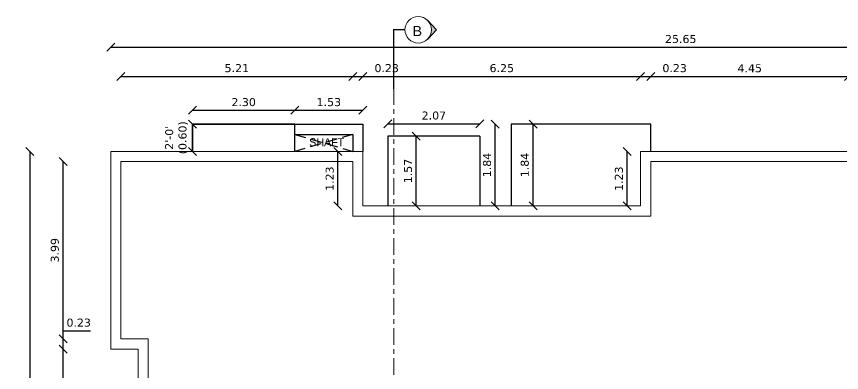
# Model space of a CAD drawing. Header units: metres. Extents: x 617 to 1370, y 693 to 852.
# Drawn here: x 1058.52 to 1077.08, y 835.45 to 843.46 of the extents above; entities that cross this region are included whole.
import ezdxf

# ---------------------------------------------------------------- set-up
doc = ezdxf.new("R2010")
doc.units = ezdxf.units.M
doc.header["$MEASUREMENT"] = 0
doc.header["$PDMODE"] = 2
doc.header["$PDSIZE"] = 50
doc.linetypes.add('CENTER', pattern=[2, 1.25, -0.25, 0.25, -0.25])
doc.linetypes.add('HIDDEN', pattern=[0.375, 0.25, -0.125])
doc.layers.get('0').update_dxf_attribs({"lineweight": 0})
doc.layers.get('Defpoints').update_dxf_attribs({"lineweight": 0})
doc.layers.add('ABOVE', color=250, linetype='HIDDEN')
doc.layers.add('window', color=252, linetype='Continuous')
for name, color, linetype, lineweight in [('ED', 30, 'Continuous', 0), ('ROOM TEXT', 7, 'Continuous', 0), ('SECLINE', 2, 'CENTER', 0), ('wall', 7, 'Continuous', 0)]:
    doc.layers.add(name, color=color, linetype=linetype, lineweight=lineweight)
doc.styles.add('GRIDTEXT', font='arial.ttf', dxfattribs={"height": 6})
doc.styles.get("Standard").update_dxf_attribs({"font": 'verdana.ttf', "height": 0.18})
doc.styles.add('UATEXT', font='GOTHIC.TTF')
doc.dimstyles.new('ED', dxfattribs={"dimscale": 0, "dimtxt": 0.18, "dimasz": 0.18, "dimexe": 0, "dimexo": 0, "dimgap": 0.09, "dimtad": 1, "dimtoh": 1, "dimzin": 3, "dimdsep": 46, "dimtxsty": 'Standard', "dimblk": 'OBLIQUE', "dimcen": 0.09, "dimse1": 1, "dimse2": 1, "dimclrd": 251, "dimclrt": 30, "dimadec": 0, "dimazin": 0, "dimtfac": 1, "dimtmove": 0, "dimatfit": 3, "dimldrblk": 'ARCHTICK', "dimfxl": 1, "dimtolj": 1, "dimtzin": 0, "dimarcsym": 0})

# ---------------------------------------------------------------- blocks, each defined once
blk = doc.blocks.new('_Oblique')
at = {"color": 0, "linetype": 'ByBlock', "lineweight": -2}
blk.add_line((-0.5, -0.5), (0.5, 0.5), dxfattribs=at)
blk = doc.blocks.new('*D238')
at = {"layer": 'Defpoints', "color": 0}
for p in [(1066.08, 842.112), (1060.867, 840.195), (1066.08, 840.195)]:
    blk.add_point(p, dxfattribs=at)
at = {"layer": 'ED', "color": 251, "lineweight": -2}
blk.add_line((1060.867, 842.112), (1066.08, 842.112), dxfattribs=at)
at = {"layer": 'ED', "color": 251, "lineweight": -2, "xscale": 0.18, "yscale": 0.18, "zscale": 0.18, "rotation": 180}
blk.add_blockref('_Oblique', (1060.867, 842.112), dxfattribs=at)
at = {"layer": 'ED', "color": 251, "lineweight": -2, "xscale": 0.18, "yscale": 0.18, "zscale": 0.18}
blk.add_blockref('_Oblique', (1066.08, 842.112), dxfattribs=at)
at = {"layer": 'ED', "color": 30, "insert": (1063.473, 842.296), "char_height": 0.18, "attachment_point": 5}
blk.add_mtext('\\A1;5.21', dxfattribs=at)
blk = doc.blocks.new('_ArchTick')
at = {"color": 0, "const_width": 0.15}
blk.add_lwpolyline([(-0.5, -0.5), (0.5, 0.5)], dxfattribs=at)
blk = doc.blocks.new('*D239')
at = {"layer": 'Defpoints', "color": 0}
for p in [(1066.31, 842.112), (1066.31, 840.425), (1066.08, 840.195)]:
    blk.add_point(p, dxfattribs=at)
at = {"layer": 'ED', "color": 251, "lineweight": -2}
for p, q in [((1066.08, 842.112), (1066.31, 842.112)), ((1066.31, 842.112), (1067.197, 842.112))]:
    blk.add_line(p, q, dxfattribs=at)
at = {"layer": 'ED', "color": 251, "lineweight": -2, "xscale": 0.18, "yscale": 0.18, "zscale": 0.18, "rotation": 180}
blk.add_blockref('_Oblique', (1066.08, 842.112), dxfattribs=at)
at = {"layer": 'ED', "color": 251, "lineweight": -2, "xscale": 0.18, "yscale": 0.18, "zscale": 0.18}
blk.add_blockref('_Oblique', (1066.31, 842.112), dxfattribs=at)
at = {"layer": 'ED', "color": 30, "insert": (1066.844, 842.296), "char_height": 0.18, "attachment_point": 5}
blk.add_mtext('\\A1;0.23', dxfattribs=at)
blk = doc.blocks.new('*D240')
at = {"layer": 'Defpoints', "color": 0}
for p in [(1072.558, 842.112), (1066.31, 840.425), (1072.558, 840.425)]:
    blk.add_point(p, dxfattribs=at)
at = {"layer": 'ED', "color": 251, "lineweight": -2}
blk.add_line((1066.31, 842.112), (1072.558, 842.112), dxfattribs=at)
at = {"layer": 'ED', "color": 251, "lineweight": -2, "xscale": 0.18, "yscale": 0.18, "zscale": 0.18, "rotation": 180}
blk.add_blockref('_Oblique', (1066.31, 842.112), dxfattribs=at)
at = {"layer": 'ED', "color": 251, "lineweight": -2, "xscale": 0.18, "yscale": 0.18, "zscale": 0.18}
blk.add_blockref('_Oblique', (1072.558, 842.112), dxfattribs=at)
at = {"layer": 'ED', "color": 30, "insert": (1069.434, 842.296), "char_height": 0.18, "attachment_point": 5}
blk.add_mtext('\\A1;6.25', dxfattribs=at)
blk = doc.blocks.new('*D241')
at = {"layer": 'Defpoints', "color": 0}
for p in [(1072.788, 842.112), (1072.558, 840.425), (1072.788, 840.195)]:
    blk.add_point(p, dxfattribs=at)
at = {"layer": 'ED', "color": 251, "lineweight": -2}
for p, q in [((1072.558, 842.112), (1072.788, 842.112)), ((1072.788, 842.112), (1073.675, 842.112))]:
    blk.add_line(p, q, dxfattribs=at)
at = {"layer": 'ED', "color": 251, "lineweight": -2, "xscale": 0.18, "yscale": 0.18, "zscale": 0.18, "rotation": 180}
blk.add_blockref('_Oblique', (1072.558, 842.112), dxfattribs=at)
at = {"layer": 'ED', "color": 251, "lineweight": -2, "xscale": 0.18, "yscale": 0.18, "zscale": 0.18}
blk.add_blockref('_Oblique', (1072.788, 842.112), dxfattribs=at)
at = {"layer": 'ED', "color": 30, "insert": (1073.322, 842.296), "char_height": 0.18, "attachment_point": 5}
blk.add_mtext('\\A1;0.23', dxfattribs=at)
blk = doc.blocks.new('*D242')
at = {"layer": 'Defpoints', "color": 0}
for p in [(1077.235, 842.112), (1072.788, 840.195), (1077.235, 840.195)]:
    blk.add_point(p, dxfattribs=at)
at = {"layer": 'ED', "color": 251, "lineweight": -2}
blk.add_line((1072.788, 842.112), (1077.235, 842.112), dxfattribs=at)
at = {"layer": 'ED', "color": 251, "lineweight": -2, "xscale": 0.18, "yscale": 0.18, "zscale": 0.18, "rotation": 180}
blk.add_blockref('_Oblique', (1072.788, 842.112), dxfattribs=at)
at = {"layer": 'ED', "color": 251, "lineweight": -2, "xscale": 0.18, "yscale": 0.18, "zscale": 0.18}
blk.add_blockref('_Oblique', (1077.235, 842.112), dxfattribs=at)
at = {"layer": 'ED', "color": 30, "insert": (1075.012, 842.294), "char_height": 0.18, "attachment_point": 5}
blk.add_mtext('\\A1;4.45', dxfattribs=at)
blk = doc.blocks.new('*D60')
at = {"layer": 'Defpoints', "color": 0}
for p in [(1086.282, 842.767), (1060.637, 842.112), (1086.282, 842.112)]:
    blk.add_point(p, dxfattribs=at)
at = {"layer": 'ED', "color": 251, "lineweight": -2}
blk.add_line((1060.637, 842.767), (1086.282, 842.767), dxfattribs=at)
at = {"layer": 'ED', "color": 251, "lineweight": -2, "xscale": 0.18, "yscale": 0.18, "zscale": 0.18, "rotation": 180}
blk.add_blockref('_Oblique', (1060.637, 842.767), dxfattribs=at)
at = {"layer": 'ED', "color": 251, "lineweight": -2, "xscale": 0.18, "yscale": 0.18, "zscale": 0.18}
blk.add_blockref('_Oblique', (1086.282, 842.767), dxfattribs=at)
at = {"layer": 'ED', "color": 30, "insert": (1073.459, 842.951), "char_height": 0.18, "attachment_point": 5}
blk.add_mtext('\\A1;25.65', dxfattribs=at)
blk = doc.blocks.new('*D249')
at = {"layer": 'Defpoints', "color": 0}
for p in [(1059.563, 835.978), (1060.637, 835.978), (1061.48, 826.126)]:
    blk.add_point(p, dxfattribs=at)
at = {"layer": 'ED', "color": 251, "lineweight": -2}
blk.add_line((1059.563, 826.126), (1059.563, 835.978), dxfattribs=at)
at = {"layer": 'ED', "color": 251, "lineweight": -2, "xscale": 0.18, "yscale": 0.18, "zscale": 0.18}
for p, rotation in [((1059.563, 835.978), 90), ((1059.563, 826.126), 270)]:
    blk.add_blockref('_Oblique', p, dxfattribs=dict(at, rotation=rotation))
at = {"layer": 'ED', "color": 30, "insert": (1059.378, 831.052), "char_height": 0.18, "attachment_point": 5, "rotation": 90}
blk.add_mtext('\\A1;9.85', dxfattribs=at)
blk = doc.blocks.new('*D250')
at = {"layer": 'Defpoints', "color": 0}
for p in [(1059.563, 836.208), (1060.867, 836.208), (1060.637, 835.978)]:
    blk.add_point(p, dxfattribs=at)
at = {"layer": 'ED', "color": 251, "lineweight": -2}
for p, q in [((1059.563, 836.208), (1059.563, 836.388)), ((1059.563, 836.388), (1060.18, 836.388)), ((1059.563, 835.978), (1059.563, 836.208))]:
    blk.add_line(p, q, dxfattribs=at)
at = {"layer": 'ED', "color": 251, "lineweight": -2, "xscale": 0.18, "yscale": 0.18, "zscale": 0.18}
for p, rotation in [((1059.563, 836.208), 90), ((1059.563, 835.978), 270)]:
    blk.add_blockref('_Oblique', p, dxfattribs=dict(at, rotation=rotation))
at = {"layer": 'ED', "color": 30, "insert": (1059.916, 836.572), "char_height": 0.18, "attachment_point": 5}
blk.add_mtext('\\A1;0.23', dxfattribs=at)
blk = doc.blocks.new('*D251')
at = {"layer": 'Defpoints', "color": 0}
for p in [(1059.563, 840.195), (1060.867, 840.195), (1060.867, 836.208)]:
    blk.add_point(p, dxfattribs=at)
at = {"layer": 'ED', "color": 251, "lineweight": -2}
blk.add_line((1059.563, 836.208), (1059.563, 840.195), dxfattribs=at)
at = {"layer": 'ED', "color": 251, "lineweight": -2, "xscale": 0.18, "yscale": 0.18, "zscale": 0.18}
for p, rotation in [((1059.563, 840.195), 90), ((1059.563, 836.208), 270)]:
    blk.add_blockref('_Oblique', p, dxfattribs=dict(at, rotation=rotation))
at = {"layer": 'ED', "color": 30, "insert": (1059.379, 838.201), "char_height": 0.18, "attachment_point": 5, "rotation": 90}
blk.add_mtext('\\A1;3.99', dxfattribs=at)
blk = doc.blocks.new('*D61')
at = {"layer": 'Defpoints', "color": 0}
for p in [(1059.563, 840.425), (1058.818, 825.896), (1059.563, 825.896)]:
    blk.add_point(p, dxfattribs=at)
at = {"layer": 'ED', "color": 251, "lineweight": -2}
blk.add_line((1058.818, 840.425), (1058.818, 825.896), dxfattribs=at)
at = {"layer": 'ED', "color": 251, "lineweight": -2, "xscale": 0.18, "yscale": 0.18, "zscale": 0.18}
for p, rotation in [((1058.818, 840.425), 90), ((1058.818, 825.896), 270)]:
    blk.add_blockref('_Oblique', p, dxfattribs=dict(at, rotation=rotation))
at = {"layer": 'ED', "color": 30, "insert": (1058.635, 833.16), "char_height": 0.18, "attachment_point": 5, "rotation": 90}
blk.add_mtext('\\A1;14.53', dxfattribs=at)
blk = doc.blocks.new('*D262')
at = {"layer": 'Defpoints', "color": 0}
for p in [(1072.253, 840.425), (1072.558, 840.425), (1072.558, 839.198)]:
    blk.add_point(p, dxfattribs=at)
at = {"layer": 'ED', "color": 251, "lineweight": -2}
blk.add_line((1072.253, 839.198), (1072.253, 840.425), dxfattribs=at)
at = {"layer": 'ED', "color": 251, "lineweight": -2, "xscale": 0.18, "yscale": 0.18, "zscale": 0.18}
for p, rotation in [((1072.253, 840.425), 90), ((1072.253, 839.198), 270)]:
    blk.add_blockref('_Oblique', p, dxfattribs=dict(at, rotation=rotation))
at = {"layer": 'ED', "color": 30, "insert": (1072.069, 839.811), "char_height": 0.18, "attachment_point": 5, "rotation": 90}
blk.add_mtext('\\A1;1.23', dxfattribs=at)
blk = doc.blocks.new('*D267')
at = {"layer": 'Defpoints', "color": 0}
for p in [(1064.777, 841.349), (1062.478, 841.038), (1064.777, 841.038)]:
    blk.add_point(p, dxfattribs=at)
at = {"layer": 'ED', "color": 251, "lineweight": -2}
blk.add_line((1062.478, 841.349), (1064.777, 841.349), dxfattribs=at)
at = {"layer": 'ED', "color": 251, "lineweight": -2, "xscale": 0.18, "yscale": 0.18, "zscale": 0.18, "rotation": 180}
blk.add_blockref('_Oblique', (1062.478, 841.349), dxfattribs=at)
at = {"layer": 'ED', "color": 251, "lineweight": -2, "xscale": 0.18, "yscale": 0.18, "zscale": 0.18}
blk.add_blockref('_Oblique', (1064.777, 841.349), dxfattribs=at)
at = {"layer": 'ED', "color": 30, "insert": (1063.627, 841.532), "char_height": 0.18, "attachment_point": 5}
blk.add_mtext('\\A1;2.30', dxfattribs=at)
blk = doc.blocks.new('*D66')
at = {"layer": 'Defpoints', "color": 0}
for p in [(1066.31, 841.349), (1064.777, 841.038), (1066.31, 840.425)]:
    blk.add_point(p, dxfattribs=at)
at = {"layer": 'ED', "color": 251, "lineweight": -2}
blk.add_line((1064.777, 841.349), (1066.31, 841.349), dxfattribs=at)
at = {"layer": 'ED', "color": 251, "lineweight": -2, "xscale": 0.18, "yscale": 0.18, "zscale": 0.18, "rotation": 180}
blk.add_blockref('_Oblique', (1064.777, 841.349), dxfattribs=at)
at = {"layer": 'ED', "color": 251, "lineweight": -2, "xscale": 0.18, "yscale": 0.18, "zscale": 0.18}
blk.add_blockref('_Oblique', (1066.31, 841.349), dxfattribs=at)
at = {"layer": 'ED', "color": 30, "insert": (1065.543, 841.532), "char_height": 0.18, "attachment_point": 5}
blk.add_mtext('\\A1;1.53', dxfattribs=at)
blk = doc.blocks.new('*D270')
at = {"layer": 'Defpoints', "color": 0}
for p in [(1069.645, 841.038), (1070.136, 841.038), (1069.645, 839.198)]:
    blk.add_point(p, dxfattribs=at)
at = {"layer": 'ED', "color": 251, "lineweight": -2}
blk.add_line((1070.136, 839.198), (1070.136, 841.038), dxfattribs=at)
at = {"layer": 'ED', "color": 251, "lineweight": -2, "xscale": 0.18, "yscale": 0.18, "zscale": 0.18}
for p, rotation in [((1070.136, 841.038), 90), ((1070.136, 839.198), 270)]:
    blk.add_blockref('_Oblique', p, dxfattribs=dict(at, rotation=rotation))
at = {"layer": 'ED', "color": 30, "insert": (1069.952, 840.118), "char_height": 0.18, "attachment_point": 5, "rotation": 90}
blk.add_mtext('\\A1;1.84', dxfattribs=at)
blk = doc.blocks.new('*D271')
at = {"layer": 'Defpoints', "color": 0}
for p in [(1065.747, 840.425), (1066.31, 840.425), (1066.31, 839.198)]:
    blk.add_point(p, dxfattribs=at)
at = {"layer": 'ED', "color": 251, "lineweight": -2}
blk.add_line((1065.747, 839.198), (1065.747, 840.425), dxfattribs=at)
at = {"layer": 'ED', "color": 251, "lineweight": -2, "xscale": 0.18, "yscale": 0.18, "zscale": 0.18}
for p, rotation in [((1065.747, 840.425), 90), ((1065.747, 839.198), 270)]:
    blk.add_blockref('_Oblique', p, dxfattribs=dict(at, rotation=rotation))
at = {"layer": 'ED', "color": 30, "insert": (1065.563, 839.811), "char_height": 0.18, "attachment_point": 5, "rotation": 90}
blk.add_mtext('\\A1;1.23', dxfattribs=at)
blk = doc.blocks.new('*D57')
at = {"layer": 'Defpoints', "color": 0}
for p in [(1067.508, 840.77), (1067.612, 840.77), (1067.612, 839.198)]:
    blk.add_point(p, dxfattribs=at)
at = {"layer": 'ED', "color": 251, "lineweight": -2}
blk.add_line((1067.508, 839.198), (1067.508, 840.77), dxfattribs=at)
at = {"layer": 'ED', "color": 251, "lineweight": -2, "xscale": 0.18, "yscale": 0.18, "zscale": 0.18}
for p, rotation in [((1067.508, 840.77), 90), ((1067.508, 839.198), 270)]:
    blk.add_blockref('_Oblique', p, dxfattribs=dict(at, rotation=rotation))
at = {"layer": 'ED', "color": 30, "insert": (1067.325, 839.984), "char_height": 0.18, "attachment_point": 5, "rotation": 90}
blk.add_mtext('\\A1;1.57', dxfattribs=at)
blk = doc.blocks.new('*D58')
at = {"layer": 'Defpoints', "color": 0}
for p in [(1068.941, 841.046), (1066.871, 840.77), (1068.941, 840.77)]:
    blk.add_point(p, dxfattribs=at)
at = {"layer": 'window', "color": 251, "lineweight": -2}
blk.add_line((1066.871, 841.046), (1068.941, 841.046), dxfattribs=at)
at = {"layer": 'window', "color": 251, "lineweight": -2, "xscale": 0.18, "yscale": 0.18, "zscale": 0.18, "rotation": 180}
blk.add_blockref('_Oblique', (1066.871, 841.046), dxfattribs=at)
at = {"layer": 'window', "color": 251, "lineweight": -2, "xscale": 0.18, "yscale": 0.18, "zscale": 0.18}
blk.add_blockref('_Oblique', (1068.941, 841.046), dxfattribs=at)
at = {"layer": 'window', "color": 30, "insert": (1067.906, 841.23), "char_height": 0.18, "attachment_point": 5}
blk.add_mtext('\\A1;2.07', dxfattribs=at)
blk = doc.blocks.new('*D59')
at = {"layer": 'Defpoints', "color": 0}
for p in [(1069.287, 841.038), (1069.492, 841.038), (1069.492, 839.198)]:
    blk.add_point(p, dxfattribs=at)
at = {"layer": 'ED', "color": 251, "lineweight": -2}
blk.add_line((1069.287, 839.198), (1069.287, 841.038), dxfattribs=at)
at = {"layer": 'ED', "color": 251, "lineweight": -2, "xscale": 0.18, "yscale": 0.18, "zscale": 0.18}
for p, rotation in [((1069.287, 841.038), 90), ((1069.287, 839.198), 270)]:
    blk.add_blockref('_Oblique', p, dxfattribs=dict(at, rotation=rotation))
at = {"layer": 'ED', "color": 30, "insert": (1069.103, 840.118), "char_height": 0.18, "attachment_point": 5, "rotation": 90}
blk.add_mtext('\\A1;1.84', dxfattribs=at)
blk = doc.blocks.new('*D86')
at = {"layer": 'Defpoints', "color": 0}
for p in [(1062.287, 841.038), (1062.478, 841.038), (1062.287, 840.425)]:
    blk.add_point(p, dxfattribs=at)
at = {"layer": 'ED', "color": 251, "lineweight": -2}
blk.add_line((1062.478, 840.425), (1062.478, 841.038), dxfattribs=at)
at = {"layer": 'ED', "color": 251, "lineweight": -2, "xscale": 0.18, "yscale": 0.18, "zscale": 0.18}
for p, rotation in [((1062.478, 841.038), 90), ((1062.478, 840.425), 270)]:
    blk.add_blockref('_Oblique', p, dxfattribs=dict(at, rotation=rotation))
at = {"layer": 'ED', "color": 30, "insert": (1062.117, 840.731), "char_height": 0.18, "attachment_point": 5, "rotation": 90}
blk.add_mtext("\\A1;2'-0'\\P(0.60)  ", dxfattribs=at)

msp = doc.modelspace()

# ---------------------------------------------------------------- hatches: boundary and pattern name
at = {"layer": 'SECLINE'}
msp.add_hatch(color=41, dxfattribs=at).paths.add_polyline_path([(1067.965, 843.16), (1067.78, 842.965, 0.372105), (1067.78, 843.355)])

# ---------------------------------------------------------------- linework, layer by layer
at = {"layer": 'ABOVE'}
for p, q in [((1064.777, 840.808), (1066.08, 840.425)), ((1066.08, 840.808), (1064.777, 840.425))]:
    msp.add_line(p, q, dxfattribs=at)
at = {"layer": 'SECLINE', "color": 41, "linetype": 'Continuous'}
for q in [(1067.76, 843.376), (1067.76, 842.944)]:
    msp.add_line((1067.965, 843.16), q, dxfattribs=at)
at = {"layer": 'SECLINE', "linetype": 'CENTER', "ltscale": 0.3}
msp.add_line((1067.003, 823.923), (1067.003, 841.829), dxfattribs=at)
at = {"layer": 'SECLINE', "linetype": 'CENTER', "ltscale": 0.3, "const_width": 0.0303}
msp.add_lwpolyline([(1067.256, 843.16), (1067.003, 843.16), (1067.003, 841.829)], dxfattribs=at)
at = {"layer": 'SECLINE', "color": 41, "linetype": 'Continuous'}
msp.add_circle((1067.554, 843.16), 0.298, dxfattribs=at)
msp.add_circle((1067.554, 843.16), 0.298, dxfattribs=at)
at = {"layer": 'wall', "color": 1}
for p, q in [((1064.777, 840.425), (1064.777, 840.808)), ((1072.788, 840.425), (1077.007, 840.425))]:
    msp.add_line(p, q, dxfattribs=at)
for points in [[(1075.548, 825.896), (1083.215, 825.896), (1083.215, 826.51), (1086.282, 826.51), (1086.282, 840.425), (1079.957, 840.424), (1079.957, 836.208), (1077.465, 836.208), (1077.465, 840.425), (1072.558, 840.425), (1072.558, 839.198), (1066.31, 839.198), (1066.31, 840.425), (1060.637, 840.425), (1060.637, 835.978), (1061.25, 835.978), (1061.25, 832.221), (1061.25, 825.896), (1072.558, 825.896)], [(1086.052, 828.499), (1086.052, 840.195), (1080.187, 840.194), (1080.187, 835.978), (1077.235, 835.978), (1077.235, 840.195), (1072.788, 840.195), (1072.788, 838.968), (1066.08, 838.968), (1066.08, 840.195), (1060.867, 840.195), (1060.867, 836.208), (1061.48, 836.208), (1061.48, 832.221), (1061.48, 826.126), (1072.558, 826.126)]]:
    msp.add_lwpolyline(points, dxfattribs=at)
at = {"layer": 'window', "color": 252}
for p, q in [((1062.478, 841.038), (1066.31, 841.038)), ((1066.31, 841.038), (1066.31, 840.425)), ((1064.777, 840.808), (1066.08, 840.808)), ((1066.08, 840.808), (1066.08, 840.425)), ((1068.941, 840.77), (1066.871, 840.77)), ((1066.871, 840.77), (1066.871, 839.198)), ((1068.941, 840.77), (1068.941, 839.198))]:
    msp.add_line(p, q, dxfattribs=at)
for points in [[(1064.777, 840.425), (1064.777, 841.038), (1062.478, 841.038), (1062.478, 840.425)], [(1072.788, 840.425), (1072.788, 841.038), (1069.645, 841.038), (1069.645, 839.198)]]:
    msp.add_lwpolyline(points, dxfattribs=at)

# ---------------------------------------------------------------- texts
at = {"layer": 'ROOM TEXT', "style": 'UATEXT'}
msp.add_text('SHAFT', height=0.18, dxfattribs=at).set_placement((1065.101, 840.541))
at = {"layer": 'SECLINE', "color": 6, "style": 'GRIDTEXT'}
msp.add_text('B', height=0.23, rotation=360, dxfattribs=at).set_placement((1067.426, 843.017))

# ---------------------------------------------------------------- dimensions: what is measured, and where the dimension line sits
at = {"layer": 'ED'}
for base, p1, p2, picture, middle in [((1086.28172087, 842.766870737), (1060.63672087, 842.112210384), (1086.28172087, 842.112210384), '*D60', (1073.45922087, 842.950618219)), ((1066.08, 842.112), (1060.867, 840.195), (1066.08, 840.195), '*D238', (1063.473, 842.296)), ((1066.31, 842.112), (1066.08, 840.195), (1066.31, 840.425), '*D239', (1066.844, 842.296)), ((1072.558, 842.112), (1066.31, 840.425), (1072.558, 840.425), '*D240', (1069.434, 842.296)), ((1072.788, 842.112), (1072.558, 840.425), (1072.788, 840.195), '*D241', (1073.322, 842.296)), ((1077.235, 842.112), (1072.788, 840.195), (1077.235, 840.195), '*D242', (1075.012, 842.294)), ((1064.777, 841.349), (1062.478, 841.038), (1064.777, 841.038), '*D267', (1063.627, 841.532)), ((1066.31, 841.349), (1064.777, 841.038), (1066.31, 840.425), '*D66', (1065.543, 841.532))]:
    dim = msp.add_linear_dim(base=base, p1=p1, p2=p2, dimstyle='ED', override={"dimscale": 1, "dimpost": '\\X'}, dxfattribs=at)
    dim.commit()
    dim.dimension.update_dxf_attribs({"geometry": picture, "text_midpoint": middle})
dim = msp.add_linear_dim(base=(1062.478, 841.038), p1=(1062.287, 840.425), p2=(1062.287, 841.038), angle=90, text="2'-0'\\P(0.60)  ", dimstyle='ED', override={"dimscale": 1, "dimpost": '\\X'}, dxfattribs=at)
dim.commit()
dim.dimension.update_dxf_attribs({"geometry": '*D86', "text_midpoint": (1062.478, 840.731), "dimtype": 160})
for base, p1, p2, picture, middle in [((1069.287, 841.038), (1069.492, 839.198), (1069.492, 841.038), '*D59', (1069.103, 840.118)), ((1070.136, 841.038), (1069.645, 839.198), (1069.645, 841.038), '*D270', (1069.952, 840.118)), ((1067.508, 840.77), (1067.612, 839.198), (1067.612, 840.77), '*D57', (1067.325, 839.984)), ((1058.818, 825.896), (1059.563, 840.425), (1059.563, 825.896), '*D61', (1058.635, 833.16)), ((1065.747, 840.425), (1066.31, 839.198), (1066.31, 840.425), '*D271', (1065.563, 839.811)), ((1072.253, 840.425), (1072.558, 839.198), (1072.558, 840.425), '*D262', (1072.069, 839.811)), ((1059.563, 840.195), (1060.867, 836.208), (1060.867, 840.195), '*D251', (1059.379, 838.201)), ((1059.563, 836.208), (1060.637, 835.978), (1060.867, 836.208), '*D250', (1059.916, 836.572)), ((1059.563, 835.978), (1061.48, 826.126), (1060.637, 835.978), '*D249', (1059.378, 831.052))]:
    dim = msp.add_linear_dim(base=base, p1=p1, p2=p2, angle=90, dimstyle='ED', override={"dimscale": 1, "dimpost": '\\X'}, dxfattribs=at)
    dim.commit()
    dim.dimension.update_dxf_attribs({"geometry": picture, "text_midpoint": middle})
at = {"layer": 'window', "color": 252}
dim = msp.add_linear_dim(base=(1068.941, 841.046), p1=(1066.871, 840.77), p2=(1068.941, 840.77), dimstyle='ED', override={"dimscale": 1, "dimpost": '\\X'}, dxfattribs=at)
dim.commit()
dim.dimension.update_dxf_attribs({"geometry": '*D58', "text_midpoint": (1067.906, 841.23)})

doc.saveas('drawing.dxf')
